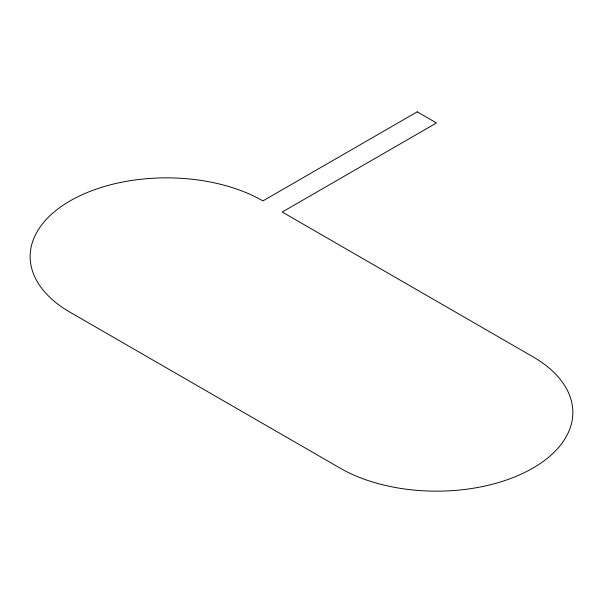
<?xml version="1.0" encoding="UTF-8"?>
<svg xmlns="http://www.w3.org/2000/svg" width="603" height="603" viewBox="0 0 603 603"><rect width="100%" height="100%" fill="white"/><g stroke="black" fill="none" stroke-linecap="round" stroke-linejoin="round"><path stroke-width="0.9" d="M417.208 111.834L262.931 200.905A136.361 78.729 0 0 0 70.091 200.905A136.361 78.729 0 0 0 70.091 312.241L340.069 468.109A136.361 78.729 0 0 0 532.909 468.109A136.361 78.729 0 0 0 532.909 356.772L282.219 212.037L436.489 122.967L417.208 111.834"/></g></svg>
